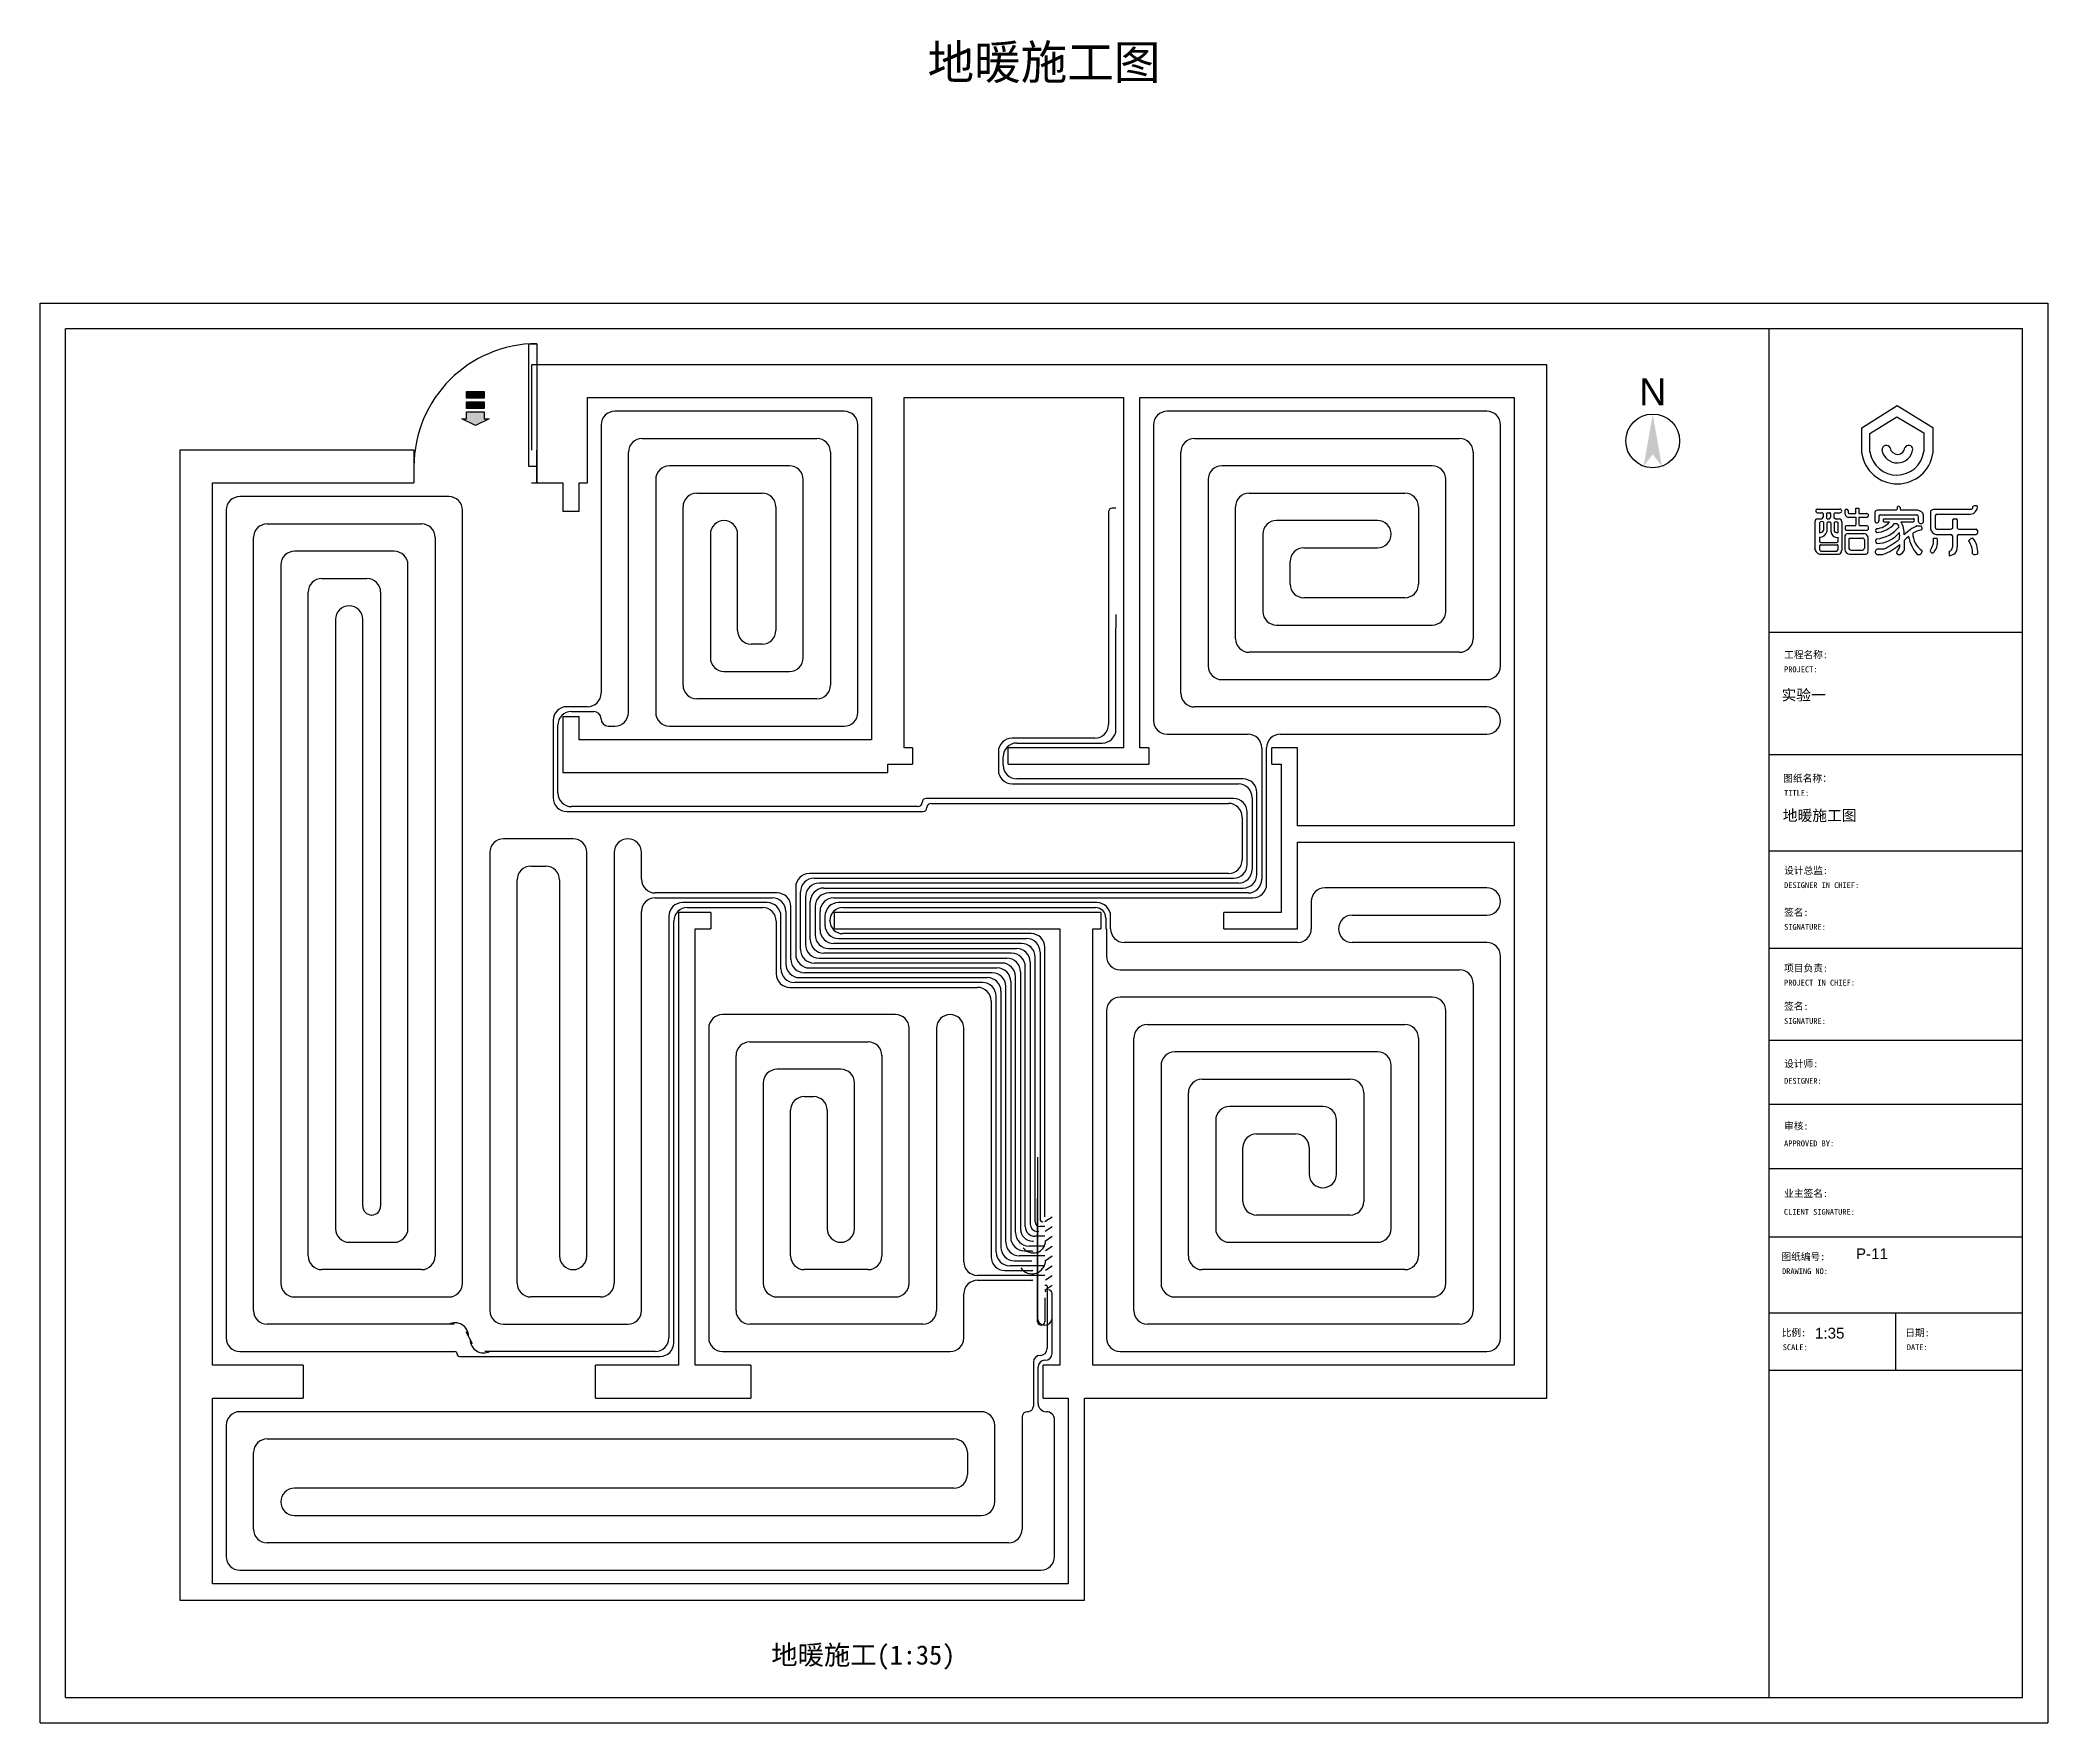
# Model space of a CAD drawing. Header units: inches. Extents: x 0 to 14700, y -14718 to -2397.
import ezdxf

# ---------------------------------------------------------------- set-up
doc = ezdxf.new("R2010")
doc.units = ezdxf.units.IN
doc.header["$MEASUREMENT"] = 0
for name, color, linetype in [('A2-建筑墙体', 255, 'Continuous'), ('P4-门窗', 60, 'Continuous'), ('P9-符号标注', 1, 'Continuous'), ('图框', 4, 'Continuous'), ('地暖管', 7, 'Continuous')]:
    doc.layers.add(name, color=color, linetype=linetype)
doc.styles.add('1dac53a31aeba2370b97106346818e54', font='', dxfattribs={"height": 43.198381})
doc.styles.add('1f488f4b2ef1b152d32ed8bb140b4ed1', font='', dxfattribs={"height": 43.198381})
doc.styles.add('2ee4a1918873d97d1977456be36b2fac', font='', dxfattribs={"height": 52.798021})
doc.styles.add('58c27925b294fd0c30aaffbcf10887a5', font='', dxfattribs={"height": 52.798021})
doc.styles.add('5d7050954b2bbd82e94d75c8334c1a07', font='', dxfattribs={"height": 52.798021})
doc.styles.add('6cdbe4c37f334f9b3f18b74c6616af9b', font='', dxfattribs={"height": 43.198381})
doc.styles.add('871ba157db02772189435026d6a1f12a', font='', dxfattribs={"height": 52.798021})
doc.styles.add('b55c54cd7af753c58a5ed410a0ddc4e6', font='', dxfattribs={"height": 43.198381})
doc.styles.add('DEFAULT_COMPASS_TEXT_STYLE13.239135297263294', font='', dxfattribs={"height": 198.587029})
doc.styles.add('eec79cf32286c9bcb9e9a0388136559f', font='', dxfattribs={"height": 43.198381})
doc.styles.add('fecaf8cb5bb26a9b40f5bfd342b1b301', font='', dxfattribs={"height": 52.798021})
doc.styles.add('LAYER_TEXT_STYLE_YELLOW_176.5260026097835_ZH', font='', dxfattribs={"height": 176.526003})
doc.styles.add('LAYER_TEXT_STYLE_YELLOW_350_ZH', font='', dxfattribs={"height": 312.5})
doc.styles.add('macro_bim_design_name_ZH', font='', dxfattribs={"height": 80.1})
doc.styles.add('macro_bim_page_name_ZH', font='', dxfattribs={"height": 80.1})
doc.styles.add('macro_bim_page_number', font='', dxfattribs={"height": 80.1})
doc.styles.add('macro_bim_view_ratio', font='', dxfattribs={"height": 80.1})
doc.styles.get('1dac53a31aeba2370b97106346818e54').set_extended_font_data('SimSun')
doc.styles.get('1f488f4b2ef1b152d32ed8bb140b4ed1').set_extended_font_data('SimSun')
doc.styles.get('2ee4a1918873d97d1977456be36b2fac').set_extended_font_data('SimSun')
doc.styles.get('58c27925b294fd0c30aaffbcf10887a5').set_extended_font_data('SimSun')
doc.styles.get('5d7050954b2bbd82e94d75c8334c1a07').set_extended_font_data('SimSun')
doc.styles.get('6cdbe4c37f334f9b3f18b74c6616af9b').set_extended_font_data('SimSun')
doc.styles.get('871ba157db02772189435026d6a1f12a').set_extended_font_data('SimSun')
doc.styles.get('b55c54cd7af753c58a5ed410a0ddc4e6').set_extended_font_data('SimSun')
doc.styles.get('DEFAULT_COMPASS_TEXT_STYLE13.239135297263294').set_extended_font_data('Arial')
doc.styles.get('eec79cf32286c9bcb9e9a0388136559f').set_extended_font_data('SimSun')
doc.styles.get('fecaf8cb5bb26a9b40f5bfd342b1b301').set_extended_font_data('SimSun')
doc.styles.get('LAYER_TEXT_STYLE_YELLOW_176.5260026097835_ZH').set_extended_font_data('SimSun')
doc.styles.get('LAYER_TEXT_STYLE_YELLOW_350_ZH').set_extended_font_data('SimSun')
doc.styles.get('macro_bim_design_name_ZH').set_extended_font_data('SimSun')
doc.styles.get('macro_bim_page_name_ZH').set_extended_font_data('SimSun')
doc.styles.get('macro_bim_page_number').set_extended_font_data('Arial')
doc.styles.get('macro_bim_view_ratio').set_extended_font_data('Arial')

# ---------------------------------------------------------------- blocks, each defined once
blk = doc.blocks.new('1017054')
at = {"layer": '图框', "linetype": 'Continuous'}
for p, q in [((1, -8420), (11879, -8420)), ((1, -16820), (1, -8420)), ((11879, -8420), (11879, -16820)), ((151, -16670), (151, -8570)), ((155, -8570), (11729, -8570)), ((10229, -8570), (10229, -16670)), ((11729, -16670), (11729, -8570)), ((10779, -9158), (10989, -9025)), ((10989, -9025), (11200, -9155)), ((10827, -9191), (10986, -9092)), ((10986, -9092), (11146, -9187)), ((10779, -9309), (10779, -9158)), ((10827, -9301), (10827, -9191)), ((11146, -9187), (11146, -9299)), ((11200, -9155), (11200, -9308)), ((10500, -9714), (10500, -9871)), ((10516, -9638), (10649, -9638)), ((10516, -9695), (10540, -9695)), ((10517, -9660), (10543, -9660)), ((10529, -9718), (10529, -9778)), ((10550, -9667), (10550, -9686)), ((10553, -9718), (10553, -9765)), ((10569, -9667), (10569, -9686)), ((10572, -9722), (10572, -9772)), ((10578, -9660), (10588, -9660)), ((10578, -9695), (10588, -9695)), ((10578, -9714), (10588, -9714)), ((10594, -9667), (10594, -9686)), ((10596, -9722), (10596, -9772)), ((10614, -9667), (10614, -9686)), ((10615, -9718), (10615, -9765)), ((10622, -9695), (10645, -9695)), ((10623, -9660), (10648, -9660)), ((10638, -9718), (10638, -9778)), ((10660, -9714), (10660, -9884)), ((10679, -9647), (10679, -9668)), ((10687, -9736), (10739, -9736)), ((10699, -9646), (10699, -9660)), ((10704, -9664), (10744, -9664)), ((10704, -9686), (10744, -9686)), ((10744, -9664), (10744, -9632)), ((10744, -9632), (10761, -9632)), ((10744, -9686), (10744, -9730)), ((10761, -9632), (10761, -9664)), ((10761, -9664), (10809, -9664)), ((10761, -9686), (10810, -9686)), ((10761, -9686), (10761, -9730)), ((10766, -9736), (10809, -9736)), ((10816, -9669), (10816, -9681)), ((10855, -9658), (10855, -9708)), ((10979, -9645), (10872, -9645)), ((10880, -9679), (10880, -9707)), ((10887, -9672), (11105, -9672)), ((10910, -9714), (10943, -9714)), ((10912, -9695), (11084, -9695)), ((10973, -9723), (10986, -9723)), ((10988, -9626), (10988, -9639)), ((11005, -9626), (11005, -9639)), ((11108, -9645), (11010, -9645)), ((11012, -9714), (11084, -9714)), ((11108, -9737), (11127, -9737)), ((11113, -9683), (11113, -9713)), ((11144, -9714), (11144, -9674)), ((11186, -9651), (11186, -9756)), ((11424, -9641), (11208, -9641)), ((11213, -9678), (11213, -9749)), ((11223, -9668), (11422, -9668)), ((11315, -9706), (11315, -9752)), ((11323, -9695), (11339, -9695)), ((11344, -9706), (11344, -9752)), ((10529, -9804), (10529, -9831)), ((10529, -9854), (10529, -9877)), ((10536, -9849), (10633, -9849)), ((10537, -9835), (10630, -9835)), ((10638, -9804), (10638, -9831)), ((10638, -9854), (10638, -9877)), ((10678, -9796), (10678, -9878)), ((10680, -9743), (10680, -9758)), ((10687, -9763), (10812, -9763)), ((10699, -9783), (10790, -9783)), ((10702, -9821), (10702, -9867)), ((10706, -9810), (10783, -9810)), ((10795, -9820), (10795, -9869)), ((10815, -9806), (10815, -9888)), ((10817, -9743), (10817, -9758)), ((11031, -9877), (11031, -9823)), ((11204, -9810), (11225, -9810)), ((11218, -9788), (11305, -9788)), ((11223, -9757), (11304, -9757)), ((11316, -9797), (11316, -9864)), ((11344, -9796), (11344, -9862)), ((11352, -9788), (11455, -9788)), ((11354, -9757), (11454, -9757)), ((11463, -9764), (11463, -9780)), ((10528, -9905), (10644, -9905)), ((10541, -9887), (10630, -9887)), ((10704, -9905), (10802, -9905)), ((10716, -9882), (10780, -9882)), ((10867, -9906), (10905, -9906)), ((10907, -9875), (10869, -9875)), ((11295, -9888), (11295, -9913)), ((11729, -10368), (10229, -10368)), ((10229, -11091), (11729, -11091)), ((10229, -11660), (11729, -11660)), ((10229, -12237), (11729, -12237)), ((10229, -12781), (11729, -12781)), ((10229, -13160), (11729, -13160)), ((10229, -13539), (11729, -13539)), ((10229, -13944), (11729, -13944)), ((10229, -14394), (11729, -14394)), ((10979, -14394), (10979, -14734)), ((10229, -14734), (11729, -14734)), ((151, -16670), (11729, -16670)), ((1, -16820), (11879, -16820))]:
    blk.add_line(p, q, dxfattribs=at)
for centre, radius, start, end in [((10924, -9287), 25.6, 25.4217, 181.4755), ((11056, -9287), 25.6, 10.3302, 146.5496), ((10989, -9276), 213, 189.0633, 351.2254), ((10986, -9276), 161, 188.6788, 352.0826), ((10989, -9272), 92.6, 189.9871, 353.3239), ((10990, -9270), 44.2, 187.8755, 356.2645), ((10996, -9632), 10.4, 34.3448, 145.6552), ((11450, -9643), 24.2, 56.3684, 123.6316), ((10523, -9717), 22.9, 105.8398, 172.9577), ((10517, -9649), 10.8, 94.3178, 273.3504), ((10542, -9727), 14.9, 39.0145, 144.5069), ((10540, -9684), 11, 269.1434, 346.8272), ((10544, -9667), 6.82, 357.9813, 95.3251), ((10578, -9669), 9.33, 88.0429, 167.3039), ((10577, -9687), 8.15, 177.1117, 278.9893), ((10580, -9722), 7.97, 102.506, 178.9752), ((10588, -9666), 6.14, 349.2425, 85.6662), ((10585, -9686), 9.14, 292.9891, 0.3126), ((10589, -9722), 7.62, 359.8645, 92.4738), ((10622, -9669), 9.02, 87.0265, 167.2982), ((10622, -9686), 8.43, 179.7737, 268.0035), ((10626, -9734), 19.5, 51.8261, 124.5623), ((10641, -9714), 19.4, 359.2366, 77.7973), ((10649, -9649), 10.8, 266.6496, 85.6822), ((10689, -9649), 10.2, 18.3262, 167.8205), ((10703, -9662), 24.4, 195.3683, 273.7092), ((10688, -9744), 7.75, 97.023, 172.3878), ((10704, -9659), 5.04, 186.1129, 278.4123), ((10737, -9730), 7.12, 288.7577, 357.8254), ((10769, -9729), 8.1, 189.8664, 250.4176), ((10809, -9672), 7.85, 27.0659, 91.1627), ((10809, -9745), 8.27, 9.8926, 92.8722), ((10809, -9677), 8.28, 276.5681, 337.7041), ((10874, -9664), 19.8, 96.6007, 160.3597), ((10868, -9707), 12.5, 186.187, 2.5361), ((10858, -9629), 148, 272.3026, 320.7721), ((10859, -9647), 107, 273.9524, 321.1287), ((10888, -9680), 7.63, 91.6309, 173.2415), ((10916, -9705), 10.9, 111.6127, 237.2128), ((10979, -9635), 9.89, 268.8742, 333.4444), ((10966, -9751), 34.4, 15.3673, 54.4676), ((11012, -9638), 6.85, 190.6555, 259.3445), ((10883, -9785), 147, 357.8846, 28.7671), ((11214, -9974), 260, 114.3082, 135.1267), ((11080, -9704), 10.3, 291.0497, 70.1958), ((11103, -9683), 10.8, 0.021, 77.2986), ((11106, -9684), 39.2, 14.2994, 86.0895), ((11129, -9707), 16.8, 203.5785, 334.051), ((11120, -9751), 16, 317.397, 62.1117), ((11208, -9670), 29.1, 89.0621, 139.2711), ((11227, -9682), 14.7, 105.192, 161.4386), ((11330, -9708), 15.5, 118.117, 170.1296), ((11328, -9706), 16.6, 2.4315, 45.3302), ((11418, -9623), 45.4, 276.043, 0.6561), ((11418, -9624), 18, 287.8972, 5.2615), ((10530, -9752), 26.2, 268.286, 331.4678), ((10530, -9761), 43.2, 268.7071, 344.9622), ((10536, -9826), 8.72, 215.6619, 274.0552), ((10536, -9856), 6.59, 88.4624, 161.4065), ((10632, -9770), 35.4, 184.5653, 280.0218), ((10634, -9757), 21, 199.7556, 279.2299), ((10630, -9824), 10.9, 272.4689, 318.043), ((10633, -9854), 4.23, 356.5833, 90.1358), ((10701, -9809), 26.4, 95.4692, 150.4293), ((10688, -9755), 8.21, 201.5589, 265.2478), ((10722, -9822), 20.2, 142.4892, 177.2382), ((10782, -9823), 13.4, 15.3429, 86.4694), ((10789, -9809), 26.9, 7.3153, 87.9697), ((10811, -9757), 6.48, 276.5205, 350.2473), ((10875, -9827), 15.7, 123.3782, 235.8729), ((10875, -9766), 14.8, 121.8392, 226.6122), ((10846, -9620), 196, 275.8575, 321.3412), ((10867, -9669), 172, 269.6552, 321.4289), ((10796, -9609), 316, 290.1177, 311.0182), ((10725, -9487), 429, 295.1849, 310.2737), ((10953, -9851), 51.1, 311.4031, 3.379), ((10884, -9798), 119, 352.3038, 10.7649), ((11272, -10064), 341, 129.226, 134.9163), ((11284, -9757), 232, 190.7057, 220.3029), ((11194, -9786), 113, 177.3231, 238.5217), ((11148, -9881), 120, 98.1899, 123.8383), ((11091, -9818), 113, 325.9002, 3.9769), ((11224, -9749), 39, 189.9894, 261.0429), ((11127, -9832), 100, 323.8129, 12.8), ((11224, -9746), 11.1, 197.063, 266.0296), ((11302, -9738), 18.3, 274.9534, 313.251), ((11302, -9803), 15.2, 23.1977, 79.7655), ((11355, -9744), 13.1, 218.8604, 269.4316), ((11354, -9798), 10.2, 98.9535, 172.6014), ((11438, -9839), 29.6, 93.6778, 159.4525), ((11345, -9889), 89.2, 351.6279, 42.5776), ((11332, -9893), 133, 356.0858, 38.6706), ((11454, -9767), 9.65, 16.3888, 84.9004), ((11455, -9780), 7.71, 266.9322, 356.9554), ((10539, -9867), 39.5, 184.5461, 253.5877), ((10540, -9876), 11, 182.8788, 273.3527), ((10627, -9877), 10.5, 284.461, 1.1456), ((10638, -9884), 21.7, 284.7041, 359.8653), ((10711, -9872), 33.9, 190.6832, 257.6799), ((10719, -9865), 17.5, 186.4435, 257.5309), ((10778, -9865), 17, 275.0012, 347.3706), ((10799, -9889), 16.7, 280.6915, 1.9889), ((10876, -9891), 17.6, 113.2664, 240.4321), ((10998, -9895), 13, 153.4314, 282.6999), ((10987, -9864), 46.1, 288.0126, 343.6602), ((11115, -9887), 20.9, 247.696, 13.0599), ((11197, -9885), 12.7, 161.6014, 329.0657), ((11296, -9865), 47.6, 268.3218, 3.7575), ((11290, -9862), 26.5, 281.0456, 355.655), ((11449, -9875), 31.9, 240.085, 300.5245)]:
    blk.add_arc(centre, radius, start, end, dxfattribs=at)
at = {"layer": '图框', "color": 255, "attachment_point": 1, "line_spacing_factor": 0.8}
for s, insert, char_height, style in [('工程名称:', (10319, -10479), 42.2, '871ba157db02772189435026d6a1f12a'), ('PROJECT:', (10319, -10569), 34.6, '1f488f4b2ef1b152d32ed8bb140b4ed1'), ('图纸名称：', (10314, -11210), 42.2, '58c27925b294fd0c30aaffbcf10887a5'), ('TITLE:', (10319, -11300), 34.6, '1f488f4b2ef1b152d32ed8bb140b4ed1'), ('设计总监:', (10319, -11755), 42.2, '5d7050954b2bbd82e94d75c8334c1a07'), ('DESIGNER IN CHIEF:', (10319, -11846), 34.56, '6cdbe4c37f334f9b3f18b74c6616af9b'), ('签名:', (10319, -12003), 42.2, '5d7050954b2bbd82e94d75c8334c1a07'), ('SIGNATURE:', (10319, -12093), 34.6, '6cdbe4c37f334f9b3f18b74c6616af9b'), ('项目负责:', (10319, -12333), 42.2, '5d7050954b2bbd82e94d75c8334c1a07'), ('PROJECT IN CHIEF:', (10319, -12423), 34.56, 'b55c54cd7af753c58a5ed410a0ddc4e6'), ('签名:', (10319, -12559), 42.2, '2ee4a1918873d97d1977456be36b2fac'), ('SIGNATURE:', (10319, -12650), 34.6, '6cdbe4c37f334f9b3f18b74c6616af9b'), ('设计师:', (10319, -12899), 42.2, '2ee4a1918873d97d1977456be36b2fac'), ('DESIGNER:', (10319, -13004), 34.6, '6cdbe4c37f334f9b3f18b74c6616af9b'), ('审核:', (10319, -13267), 42.2, '2ee4a1918873d97d1977456be36b2fac'), ('APPROVED BY:', (10319, -13374), 34.56, 'eec79cf32286c9bcb9e9a0388136559f'), ('业主签名:', (10319, -13666), 42.2, 'fecaf8cb5bb26a9b40f5bfd342b1b301'), ('CLIENT SIGNATURE:', (10318, -13779), 34.56, '6cdbe4c37f334f9b3f18b74c6616af9b'), ('图纸编号:', (10303, -14040), 42.2, '2ee4a1918873d97d1977456be36b2fac'), ('DRAWING NO:', (10307, -14130), 34.56, '1dac53a31aeba2370b97106346818e54'), ('比例:', (10305, -14490), 42.2, '2ee4a1918873d97d1977456be36b2fac'), ('日期:', (11036, -14490), 42.2, '2ee4a1918873d97d1977456be36b2fac'), ('SCALE:', (10311, -14580), 34.6, '1f488f4b2ef1b152d32ed8bb140b4ed1'), ('DATE:', (11045, -14580), 34.6, '1f488f4b2ef1b152d32ed8bb140b4ed1')]:
    blk.add_mtext(s, dxfattribs=dict(at, insert=insert, char_height=char_height, style=style))
blk = doc.blocks.new('Symbol(Marker)519757c1fbb4-a4cf-4831-a72d-93f189e94fbf')
at = {"layer": 'P9-符号标注'}
for points in [[(-2905, 4200), (-2905, 4250), (-2775, 4250), (-2775, 4200)], [(-2905, 4125), (-2905, 4175), (-2775, 4175), (-2775, 4125)], [(-2840, 4000), (-2940, 4050), (-2905, 4050), (-2905, 4100), (-2775, 4100), (-2775, 4050), (-2740, 4050)]]:
    blk.add_hatch(color=1, dxfattribs=at).paths.add_polyline_path(points, flags=0)
at = {"layer": 'P9-符号标注', "color": 1, "linetype": 'Continuous'}
for p, q in [((-2905, 4200), (-2905, 4250)), ((-2905, 4250), (-2775, 4250)), ((-2775, 4200), (-2905, 4200)), ((-2905, 4125), (-2905, 4175)), ((-2905, 4175), (-2775, 4175)), ((-2775, 4125), (-2905, 4125)), ((-2775, 4250), (-2775, 4200)), ((-2775, 4175), (-2775, 4125)), ((-2840, 4000), (-2940, 4050)), ((-2940, 4050), (-2905, 4050)), ((-2905, 4050), (-2905, 4100)), ((-2905, 4100), (-2775, 4100)), ((-2740, 4050), (-2840, 4000)), ((-2775, 4100), (-2775, 4050)), ((-2775, 4050), (-2740, 4050))]:
    blk.add_line(p, q, dxfattribs=at)

msp = doc.modelspace()

# ---------------------------------------------------------------- hatches: boundary and pattern name
at = {"layer": 'P9-符号标注'}
msp.add_hatch(color=0, dxfattribs=at).paths.add_polyline_path([(11807, -5430), (11740, -5516), (11807, -5135), (11874, -5516)], flags=0)

# ---------------------------------------------------------------- linework, layer by layer
at = {"layer": 'A2-建筑墙体', "color": 255, "linetype": 'Continuous'}
for p, q in [((4007, -4774), (3597, -4774)), ((3597, -4774), (3597, -5399)), ((11032, -4774), (4007, -4774)), ((11032, -5014), (11032, -4774)), ((4007, -5639), (4007, -5014)), ((4007, -5014), (6087, -5014)), ((6087, -5014), (6087, -7519)), ((6327, -5014), (7932, -5014)), ((6327, -7579), (6327, -5014)), ((7932, -5014), (7932, -7579)), ((8052, -5014), (10792, -5014)), ((8052, -7579), (8052, -5014)), ((10792, -5014), (10792, -8149)), ((11032, -12099), (11032, -5014)), ((1262, -5399), (1022, -5399)), ((1022, -5399), (1022, -13819)), ((2737, -5399), (1262, -5399)), ((2737, -5399), (2737, -5639)), ((2737, -5399), (2737, -5639)), ((3637, -5639), (3637, -5399)), ((1262, -12099), (1262, -5639)), ((1262, -5639), (2737, -5639)), ((3597, -5639), (3827, -5639)), ((3827, -5639), (3827, -5848)), ((3947, -5639), (4007, -5639)), ((3947, -5848), (3947, -5639)), ((3947, -5848), (3827, -5848)), ((3947, -5848), (3827, -5848)), ((3827, -7348), (3827, -7519)), ((3827, -7348), (3947, -7348)), ((3827, -7348), (3947, -7348)), ((3947, -7519), (3947, -7348)), ((3827, -7519), (3827, -7759)), ((6087, -7519), (3947, -7519)), ((6387, -7579), (6327, -7579)), ((6387, -7579), (6387, -7699)), ((6387, -7579), (6387, -7699)), ((7932, -7579), (7087, -7579)), ((7087, -7699), (7087, -7579)), ((7087, -7699), (7087, -7579)), ((8117, -7579), (8052, -7579)), ((8117, -7579), (8117, -7699)), ((8117, -7579), (8117, -7699)), ((9207, -7579), (9017, -7579)), ((9017, -7699), (9017, -7579)), ((9017, -7699), (9017, -7579)), ((9207, -7699), (9207, -7579)), ((3827, -7759), (6207, -7759)), ((6207, -7759), (6207, -7699)), ((6207, -7699), (6387, -7699)), ((7087, -7699), (8117, -7699)), ((9017, -7699), (9087, -7699)), ((9087, -7699), (9087, -8784)), ((9207, -8149), (9207, -7699)), ((10792, -8149), (9207, -8149)), ((9207, -8904), (9207, -8269)), ((9207, -8269), (10792, -8269)), ((10792, -8269), (10792, -12099)), ((4910, -8784), (4675, -8784)), ((4675, -8784), (4675, -8904)), ((4910, -8784), (4910, -8904)), ((4910, -8784), (4910, -8904)), ((7767, -8784), (5817, -8784)), ((5817, -8904), (5817, -8784)), ((5817, -8904), (5817, -8784)), ((7767, -8784), (7767, -8904)), ((7767, -8784), (7767, -8904)), ((9087, -8784), (8667, -8784)), ((8667, -8904), (8667, -8784)), ((8667, -8904), (8667, -8784)), ((4675, -8904), (4675, -12099)), ((4795, -8904), (4910, -8904)), ((4795, -12099), (4795, -8904)), ((5817, -8904), (7467, -8904)), ((7467, -8904), (7467, -12099)), ((7707, -12099), (7707, -8904)), ((7707, -8904), (7767, -8904)), ((8667, -8904), (9087, -8904)), ((9087, -8904), (9207, -8904)), ((1925, -12099), (1262, -12099)), ((1925, -12099), (1925, -12339)), ((1925, -12099), (1925, -12339)), ((4675, -12099), (4065, -12099)), ((4065, -12339), (4065, -12099)), ((4065, -12339), (4065, -12099)), ((5203, -12099), (4795, -12099)), ((5203, -12099), (5203, -12339)), ((5203, -12099), (5203, -12339)), ((7467, -12099), (7343, -12099)), ((7343, -12339), (7343, -12099)), ((7343, -12339), (7343, -12099)), ((10792, -12099), (7707, -12099)), ((11032, -12339), (11032, -12099)), ((1262, -13699), (1262, -12339)), ((1262, -12339), (1925, -12339)), ((4065, -12339), (5203, -12339)), ((7343, -12339), (7527, -12339)), ((7527, -12339), (7527, -13699)), ((7647, -12339), (11032, -12339)), ((7647, -13699), (7647, -12339)), ((7527, -13699), (1262, -13699)), ((7647, -13819), (7647, -13699)), ((1022, -13819), (1262, -13819)), ((1262, -13819), (7647, -13819))]:
    msp.add_line(p, q, dxfattribs=at)
at = {"layer": 'P4-门窗', "color": 60, "linetype": 'Continuous'}
for p, q in [((3577, -5519), (3577, -4619)), ((3577, -4619), (3637, -4619)), ((3637, -4619), (3637, -5519)), ((2737, -5399), (2737, -5639)), ((3637, -5399), (3637, -5639)), ((3637, -5519), (3577, -5519))]:
    msp.add_line(p, q, dxfattribs=at)
msp.add_arc((3637, -5519), 900, 90, 180, dxfattribs=at)
at = {"layer": 'P9-符号标注', "color": 0, "linetype": 'Continuous'}
msp.add_circle((11807, -5331), 197, dxfattribs=at)
at = {"layer": '地暖管', "color": 242, "linetype": 'Continuous', "true_color": 0xbd002e}
for p, q in [((5887, -5114), (4207, -5114)), ((10592, -5114), (8252, -5114)), ((4107, -5214), (4107, -7177)), ((5987, -7319), (5987, -5214)), ((8152, -5214), (8152, -7379)), ((10692, -6979), (10692, -5214)), ((4307, -7319), (4307, -5414)), ((4407, -5314), (5687, -5314)), ((5787, -5414), (5787, -7119)), ((8352, -7179), (8352, -5414)), ((8452, -5314), (10392, -5314)), ((10492, -5414), (10492, -6779)), ((5487, -5514), (4607, -5514)), ((10192, -5514), (8652, -5514)), ((4507, -5614), (4507, -7319)), ((4807, -5714), (5287, -5714)), ((5587, -6919), (5587, -5614)), ((8552, -5614), (8552, -6979)), ((8852, -5714), (9992, -5714)), ((10292, -6579), (10292, -5614)), ((1362, -5839), (1362, -11899)), ((2993, -5739), (1462, -5739)), ((3093, -11499), (3093, -5839)), ((4707, -7119), (4707, -5814)), ((5387, -5814), (5387, -6719)), ((7822, -5850), (7822, -7407)), ((7850, -5823), (7849, -5823)), ((7877, -5823), (7850, -5823)), ((8752, -6779), (8752, -5814)), ((10092, -5814), (10092, -6379)), ((1662, -5939), (2793, -5939)), ((4907, -6014), (4907, -6919)), ((5107, -6719), (5107, -6014)), ((8952, -6014), (8952, -6579)), ((9792, -5914), (9052, -5914)), ((1562, -11699), (1562, -6039)), ((2593, -6139), (1862, -6139)), ((2893, -6039), (2893, -11299)), ((9252, -6114), (9792, -6114)), ((1762, -6239), (1762, -11499)), ((2693, -11099), (2693, -6239)), ((9152, -6379), (9152, -6214)), ((1962, -11299), (1962, -6439)), ((2062, -6339), (2393, -6339)), ((2493, -6439), (2493, -10934)), ((7877, -6603), (7877, -6703)), ((9992, -6479), (9252, -6479)), ((2162, -6639), (2162, -11099)), ((2362, -10934), (2362, -6639)), ((7877, -7443), (7877, -6703)), ((9052, -6679), (10192, -6679)), ((5287, -6819), (5207, -6819)), ((10392, -6879), (8852, -6879)), ((5007, -7019), (5487, -7019)), ((8652, -7079), (10592, -7079)), ((4007, -7277), (3856, -7277)), ((3891, -7312), (4054, -7312)), ((5687, -7219), (4807, -7219)), ((10592, -7279), (8452, -7279)), ((3756, -7377), (3756, -7945)), ((3791, -7909), (3791, -7412)), ((4107, -7365), (4107, -7366)), ((4160, -7419), (4207, -7419)), ((4607, -7419), (5887, -7419)), ((8252, -7479), (8844, -7479)), ((9080, -7479), (10592, -7479)), ((7016, -7607), (7016, -7742)), ((7051, -7706), (7051, -7643)), ((7722, -7507), (7116, -7507)), ((7151, -7543), (7777, -7543)), ((8944, -7579), (8944, -8541)), ((8980, -8576), (8980, -7579)), ((7116, -7842), (8773, -7842)), ((8808, -7806), (7151, -7806)), ((8908, -8505), (8908, -7906)), ((3856, -8045), (6463, -8045)), ((6427, -8009), (3891, -8009)), ((8737, -7949), (6487, -7949)), ((6523, -7985), (8701, -7985)), ((8801, -8085), (8801, -8398)), ((8837, -8433), (8837, -8049)), ((8873, -7942), (8873, -8469)), ((3293, -8345), (3293, -11699)), ((3903, -8245), (3393, -8245)), ((4003, -11299), (4003, -8345)), ((4203, -8345), (4203, -11499)), ((4403, -8541), (4403, -8345)), ((3593, -8445), (3703, -8445)), ((8701, -8498), (5632, -8498)), ((3493, -11499), (3493, -8545)), ((3803, -8545), (3803, -11299)), ((5396, -8641), (4503, -8641)), ((5532, -8598), (5532, -9090)), ((5567, -9054), (5567, -8633)), ((5603, -8669), (5603, -9018)), ((5667, -8533), (8737, -8533)), ((8773, -8569), (5703, -8569)), ((5739, -8605), (8808, -8605)), ((8844, -8641), (5774, -8641)), ((10592, -8604), (9407, -8604)), ((4403, -11699), (4403, -8776)), ((4503, -8676), (5360, -8676)), ((4603, -8812), (4603, -11899)), ((5324, -8712), (4703, -8712)), ((4739, -8748), (5289, -8748)), ((5424, -9197), (5424, -8812)), ((5460, -8776), (5460, -9161)), ((5496, -9125), (5496, -8741)), ((5639, -8982), (5639, -8705)), ((5674, -8741), (5674, -8947)), ((5710, -8911), (5710, -8776)), ((5746, -8812), (5746, -8875)), ((5810, -8676), (8880, -8676)), ((7738, -8712), (5846, -8712)), ((5877, -8748), (7726, -8748)), ((7838, -8904), (7838, -8812)), ((9307, -8704), (9307, -8904)), ((9607, -8804), (10592, -8804)), ((4639, -11934), (4639, -8848)), ((5389, -8848), (5389, -9232)), ((5782, -8844), (5782, -8843)), ((7256, -8939), (5877, -8939)), ((7803, -8825), (7803, -8902)), ((7805, -8904), (7805, -8904)), ((7807, -8906), (7807, -9104)), ((7113, -9082), (5739, -9082)), ((5774, -9047), (7149, -9047)), ((7185, -9011), (5810, -9011)), ((5846, -8975), (7221, -8975)), ((7285, -11049), (7285, -9111)), ((7321, -9075), (7321, -11031)), ((7356, -10912), (7356, -9039)), ((9207, -9004), (7938, -9004)), ((10592, -9004), (9607, -9004)), ((10692, -11899), (10692, -9104)), ((6971, -9225), (5596, -9225)), ((5632, -9190), (7006, -9190)), ((7042, -9154), (5667, -9154)), ((5703, -9118), (7078, -9118)), ((7142, -11127), (7142, -9254)), ((7178, -9218), (7178, -11102)), ((7213, -11084), (7213, -9182)), ((7249, -9147), (7249, -11066)), ((7907, -9204), (10392, -9204)), ((5489, -9332), (6863, -9332)), ((6899, -9297), (5524, -9297)), ((5560, -9261), (6935, -9261)), ((6999, -11270), (6999, -9397)), ((7035, -9361), (7035, -11234)), ((7071, -11198), (7071, -9325)), ((7106, -9290), (7106, -11162)), ((10192, -9404), (7907, -9404)), ((10492, -9304), (10492, -11699)), ((6263, -9532), (4995, -9532)), ((6963, -9432), (6963, -11305)), ((7807, -9504), (7807, -11899)), ((10292, -11499), (10292, -9504)), ((4895, -9632), (4895, -11899)), ((6363, -11499), (6363, -9632)), ((6563, -9632), (6563, -11699)), ((6763, -11341), (6763, -9632)), ((8107, -9604), (9992, -9604)), ((5095, -11699), (5095, -9832)), ((5195, -9732), (6063, -9732)), ((6163, -9832), (6163, -11299)), ((8007, -11699), (8007, -9704)), ((9792, -9804), (8307, -9804)), ((10092, -9704), (10092, -11299)), ((5863, -9932), (5395, -9932)), ((8207, -9904), (8207, -11499)), ((9892, -11099), (9892, -9904)), ((5295, -10032), (5295, -11499)), ((5595, -10132), (5663, -10132)), ((5963, -11099), (5963, -10032)), ((8407, -11299), (8407, -10104)), ((8507, -10004), (9592, -10004)), ((9692, -10104), (9692, -10899)), ((5495, -11299), (5495, -10232)), ((5763, -10232), (5763, -11099)), ((9392, -10204), (8707, -10204)), ((8607, -10304), (8607, -11099)), ((8907, -10404), (9192, -10404)), ((9492, -10699), (9492, -10304)), ((7303, -10576), (7303, -10676)), ((8807, -10899), (8807, -10504)), ((9292, -10504), (9292, -10699)), ((7303, -10676), (7303, -11754)), ((7303, -10779), (7303, -10879)), ((2428, -10999), (2427, -10999)), ((7303, -11780), (7303, -10879)), ((7356, -11012), (7356, -10912)), ((7357, -11047), (7409, -11012)), ((9592, -10999), (8907, -10999)), ((7285, -11155), (7284, -11155)), ((7356, -11155), (7285, -11155)), ((7302, -11119), (7306, -11119)), ((7321, -11084), (7320, -11084)), ((7356, -11084), (7321, -11084)), ((7338, -11048), (7340, -11048)), ((7359, -11118), (7409, -11084)), ((7361, -11188), (7409, -11155)), ((2262, -11199), (2593, -11199)), ((7256, -11298), (7171, -11298)), ((7206, -11262), (7261, -11262)), ((7256, -11227), (7242, -11227)), ((7356, -11227), (7256, -11227)), ((7356, -11298), (7256, -11298)), ((7267, -11191), (7272, -11191)), ((7361, -11259), (7409, -11227)), ((7361, -11331), (7409, -11298)), ((8707, -11199), (9792, -11199)), ((2793, -11399), (2062, -11399)), ((6063, -11399), (5595, -11399)), ((7256, -11441), (6863, -11441)), ((7063, -11405), (7261, -11405)), ((7256, -11370), (7099, -11370)), ((7135, -11334), (7261, -11334)), ((7356, -11370), (7256, -11370)), ((7356, -11441), (7256, -11441)), ((7361, -11402), (7409, -11370)), ((7361, -11473), (7409, -11441)), ((9992, -11399), (8507, -11399)), ((1862, -11599), (2993, -11599)), ((4103, -11599), (3593, -11599)), ((5395, -11599), (6263, -11599)), ((6763, -11899), (6763, -11577)), ((6863, -11477), (7261, -11477)), ((7356, -11513), (7364, -11513)), ((7356, -11606), (7356, -11780)), ((7358, -11547), (7409, -11513)), ((7364, -11513), (7365, -11513)), ((7373, -11521), (7373, -11977)), ((7383, -11548), (7384, -11548)), ((7409, -12013), (7409, -11574)), ((7409, -11754), (7409, -11606)), ((8307, -11599), (10192, -11599)), ((3031, -11799), (1662, -11799)), ((3165, -11943), (3120, -11854)), ((3393, -11799), (4303, -11799)), ((6463, -11799), (5195, -11799)), ((7330, -11806), (7329, -11806)), ((7355, -11806), (7357, -11806)), ((10392, -11799), (8107, -11799)), ((1462, -11999), (3036, -11999)), ((3053, -12016), (3053, -12017)), ((3070, -12034), (4539, -12034)), ((4503, -11999), (3255, -11999)), ((4995, -11999), (6663, -11999)), ((7323, -12027), (7322, -12027)), ((7907, -11999), (10592, -11999)), ((7272, -12077), (7272, -12398)), ((7307, -12380), (7307, -12113)), ((7357, -12063), (7359, -12063)), ((6889, -12439), (1462, -12439)), ((7189, -12480), (7189, -13299)), ((7231, -12439), (7230, -12439)), ((7368, -12439), (7366, -12439)), ((1362, -12539), (1362, -13499)), ((1662, -12639), (6689, -12639)), ((6989, -13099), (6989, -12539)), ((7427, -13499), (7427, -12498)), ((1562, -13299), (1562, -12739)), ((6789, -12739), (6789, -12899)), ((6689, -12999), (1862, -12999)), ((1862, -13199), (6889, -13199)), ((7089, -13399), (1662, -13399)), ((1462, -13599), (7327, -13599))]:
    msp.add_line(p, q, dxfattribs=at)
for centre, radius, start, end in [((4207, -5214), 100, 90, 180), ((5887, -5214), 100, 0, 90), ((8252, -5214), 100, 90, 180), ((10592, -5214), 100, 0, 90), ((4407, -5414), 100, 90, 180), ((5687, -5414), 100, 0, 90), ((8452, -5414), 100, 90, 180), ((10392, -5414), 100, 0, 90), ((4607, -5614), 100, 90, 180), ((5487, -5614), 100, 0, 90), ((8652, -5614), 100, 90, 180), ((10192, -5614), 100, 0, 90), ((4807, -5814), 100, 90, 180), ((5287, -5814), 100, 0, 90), ((8852, -5814), 100, 90, 180), ((9992, -5814), 100, 0, 90), ((1462, -5839), 100, 90, 180), ((2993, -5839), 100, 0, 90), ((7849, -5850), 27, 90, 180), ((1662, -6039), 100, 90, 180), ((2793, -6039), 100, 0, 90), ((5007, -6014), 100, 90, 180), ((5007, -6014), 100, 0, 90), ((9052, -6014), 100, 90, 180), ((9792, -6014), 100, 0, 90), ((9792, -6014), 100, 270, 0), ((1862, -6239), 100, 90, 180), ((2593, -6239), 100, 0, 90), ((9252, -6214), 100, 90, 180), ((2062, -6439), 100, 90, 180), ((2393, -6439), 100, 0, 90), ((9252, -6379), 100, 180, 270), ((9992, -6379), 100, 270, 0), ((2262, -6639), 100, 90, 180), ((2262, -6639), 100, 0, 90), ((9052, -6579), 100, 180, 270), ((10192, -6579), 100, 270, 0), ((5207, -6719), 100, 180, 270), ((5287, -6719), 100, 270, 0), ((8852, -6779), 100, 180, 270), ((10392, -6779), 100, 270, 0), ((5007, -6919), 100, 180, 270), ((5487, -6919), 100, 270, 0), ((8652, -6979), 100, 180, 270), ((10592, -6979), 100, 270, 0), ((4007, -7177), 100, 270, 0), ((4807, -7119), 100, 180, 270), ((5687, -7119), 100, 270, 0), ((8452, -7179), 100, 180, 270), ((3856, -7377), 100, 90, 180), ((3891, -7412), 100, 90, 180), ((4054, -7365), 53, 0, 90), ((4207, -7319), 100, 270, 0), ((4607, -7319), 100, 180, 270), ((5887, -7319), 100, 270, 0), ((10592, -7379), 100, 0, 90), ((4160, -7366), 53, 180, 270), ((7722, -7407), 100, 270, 0), ((7777, -7443), 100, 270, 0), ((8252, -7379), 100, 180, 270), ((8844, -7579), 100, 0, 90), ((9080, -7579), 100, 90, 180), ((10592, -7379), 100, 270, 0), ((7116, -7607), 100, 90, 180), ((7151, -7643), 100, 90, 180), ((7116, -7742), 100, 180, 270), ((7151, -7706), 100, 180, 270), ((3891, -7909), 100, 180, 270), ((8773, -7942), 100, 0, 90), ((8808, -7906), 100, 0, 90), ((3856, -7945), 100, 180, 270), ((6427, -7979), 30, 270, 0), ((6487, -7979), 30, 90, 180), ((6463, -8015), 30, 270, 0), ((6523, -8015), 30, 90, 180), ((8701, -8085), 100, 0, 90), ((8737, -8049), 100, 0, 90), ((3393, -8345), 100, 90, 180), ((3903, -8345), 100, 0, 90), ((4303, -8345), 100, 90, 180), ((4303, -8345), 100, 0, 90), ((3593, -8545), 100, 90, 180), ((3703, -8545), 100, 0, 90), ((5632, -8598), 100, 90, 180), ((8701, -8398), 100, 270, 0), ((8737, -8433), 100, 270, 0), ((8773, -8469), 100, 270, 0), ((8808, -8505), 100, 270, 0), ((4503, -8541), 100, 180, 270), ((5396, -8741), 100, 0, 90), ((5667, -8633), 100, 90, 180), ((5703, -8669), 100, 90, 180), ((5739, -8705), 100, 90, 180), ((5774, -8741), 100, 90, 180), ((8844, -8541), 100, 270, 0), ((8880, -8576), 100, 270, 0), ((9407, -8704), 100, 90, 180), ((10592, -8704), 100, 0, 90), ((4503, -8776), 100, 90, 180), ((4703, -8812), 100, 90, 180), ((4739, -8848), 100, 90, 180), ((5289, -8848), 100, 0, 90), ((5324, -8812), 100, 0, 90), ((5360, -8776), 100, 0, 90), ((5810, -8776), 100, 90, 180), ((5846, -8812), 100, 90, 180), ((5877, -8843), 95, 90, 180), ((7726, -8825), 77, 0, 90), ((7738, -8812), 100, 0, 90), ((9607, -8904), 100, 90, 180), ((10592, -8704), 100, 270, 0), ((5774, -8947), 100, 180, 270), ((5810, -8911), 100, 180, 270), ((5846, -8875), 100, 180, 270), ((5877, -8844), 95, 180, 270), ((7256, -9039), 100, 0, 90), ((7805, -8902), 2, 180, 270), ((7805, -8906), 2, 0, 90), ((7938, -8904), 100, 180, 270), ((9207, -8904), 100, 270, 0), ((9607, -8904), 100, 180, 270), ((5632, -9090), 100, 180, 270), ((5667, -9054), 100, 180, 270), ((5703, -9018), 100, 180, 270), ((5739, -8982), 100, 180, 270), ((7113, -9182), 100, 0, 90), ((7149, -9147), 100, 0, 90), ((7185, -9111), 100, 0, 90), ((7221, -9075), 100, 0, 90), ((7907, -9104), 100, 180, 270), ((10592, -9104), 100, 0, 90), ((5489, -9232), 100, 180, 270), ((5524, -9197), 100, 180, 270), ((5560, -9161), 100, 180, 270), ((5596, -9125), 100, 180, 270), ((6971, -9325), 100, 0, 90), ((7006, -9290), 100, 0, 90), ((7042, -9254), 100, 0, 90), ((7078, -9218), 100, 0, 90), ((10392, -9304), 100, 0, 90), ((6863, -9432), 100, 0, 90), ((6899, -9397), 100, 0, 90), ((6935, -9361), 100, 0, 90), ((7907, -9504), 100, 90, 180), ((10192, -9504), 100, 0, 90), ((4995, -9632), 100, 90, 180), ((6263, -9632), 100, 0, 90), ((6663, -9632), 100, 90, 180), ((6663, -9632), 100, 0, 90), ((8107, -9704), 100, 90, 180), ((9992, -9704), 100, 0, 90), ((5195, -9832), 100, 90, 180), ((6063, -9832), 100, 0, 90), ((8307, -9904), 100, 90, 180), ((9792, -9904), 100, 0, 90), ((5395, -10032), 100, 90, 180), ((5863, -10032), 100, 0, 90), ((5595, -10232), 100, 90, 180), ((5663, -10232), 100, 0, 90), ((8507, -10104), 100, 90, 180), ((9592, -10104), 100, 0, 90), ((8707, -10304), 100, 90, 180), ((9392, -10304), 100, 0, 90), ((8907, -10504), 100, 90, 180), ((9192, -10504), 100, 0, 90), ((9392, -10699), 100, 180, 270), ((9392, -10699), 100, 270, 0), ((2427, -10934), 65, 180, 270), ((2428, -10934), 65, 270, 0), ((8907, -10899), 100, 180, 270), ((9592, -10899), 100, 270, 0), ((2262, -11099), 100, 180, 270), ((2593, -11099), 100, 270, 0), ((5863, -11099), 100, 180, 270), ((5863, -11099), 100, 270, 0), ((7206, -11162), 100, 180, 270), ((7242, -11127), 100, 180, 270), ((7267, -11102), 89, 180, 270), ((7284, -11084), 71, 180, 270), ((7302, -11066), 53, 180, 270), ((7320, -11049), 35, 180, 270), ((7306, -11118), 3.29, 214.3066, 0), ((7338, -11031), 17, 180, 270), ((7340, -11047), 1.06, 214.3066, 0), ((8707, -11099), 100, 180, 270), ((9792, -11099), 100, 270, 0), ((2062, -11299), 100, 180, 270), ((2793, -11299), 100, 270, 0), ((3903, -11299), 100, 180, 270), ((3903, -11299), 100, 270, 0), ((5595, -11299), 100, 180, 270), ((6063, -11299), 100, 270, 0), ((7063, -11305), 100, 180, 270), ((7099, -11270), 100, 180, 270), ((7135, -11234), 100, 180, 270), ((7171, -11198), 100, 180, 270), ((7272, -11188), 89, 214.3066, 0), ((7262, -11259), 6.21, 214.3066, 0), ((8507, -11299), 100, 180, 270), ((9992, -11299), 100, 270, 0), ((6863, -11341), 100, 180, 270), ((7262, -11330), 100, 214.3066, 0), ((7262, -11402), 6.21, 214.3066, 0), ((1862, -11499), 100, 180, 270), ((2993, -11499), 100, 270, 0), ((3593, -11499), 100, 180, 270), ((4103, -11499), 100, 270, 0), ((5395, -11499), 100, 180, 270), ((6263, -11499), 100, 270, 0), ((6863, -11577), 100, 90, 180), ((7262, -11473), 6.21, 214.3066, 0), ((7384, -11547), 26, 180, 214.3066), ((7365, -11521), 8, 0, 90), ((7383, -11574), 26, 0, 90), ((8307, -11499), 100, 180, 270), ((10192, -11499), 100, 270, 0), ((1662, -11699), 100, 180, 270), ((3393, -11699), 100, 180, 270), ((4303, -11699), 100, 270, 0), ((5195, -11699), 100, 180, 270), ((6463, -11699), 100, 270, 0), ((7355, -11754), 52, 180, 270), ((7357, -11754), 52, 270, 0), ((8107, -11699), 100, 180, 270), ((10392, -11699), 100, 270, 0), ((1462, -11899), 100, 180, 270), ((3037, -11888), 100, 0, 116.5651), ((4503, -11899), 100, 270, 0), ((4995, -11899), 100, 180, 270), ((6663, -11899), 100, 270, 0), ((7329, -11780), 26, 180, 270), ((7330, -11780), 26, 270, 0), ((7907, -11899), 100, 180, 270), ((10592, -11899), 100, 270, 0), ((3036, -12016), 17, 0, 90), ((3070, -12017), 17, 180, 270), ((3248, -11909), 100, 180, 296.5651), ((4539, -11934), 100, 270, 0), ((7322, -12077), 50, 90, 180), ((7323, -11977), 50, 270, 0), ((7359, -12013), 50, 270, 0), ((7357, -12113), 50, 90, 180), ((1462, -12539), 100, 90, 180), ((6889, -12539), 100, 0, 90), ((7230, -12480), 41, 90, 180), ((7231, -12398), 41, 270, 0), ((7366, -12380), 59, 180, 270), ((7368, -12498), 59, 0, 90), ((1662, -12739), 100, 90, 180), ((6689, -12739), 100, 0, 90), ((6689, -12899), 100, 270, 0), ((1862, -13099), 100, 90, 180), ((1862, -13099), 100, 180, 270), ((6889, -13099), 100, 270, 0), ((1662, -13299), 100, 180, 270), ((7089, -13299), 100, 270, 0), ((1462, -13499), 100, 180, 270), ((7327, -13499), 100, 270, 0)]:
    msp.add_arc(centre, radius, start, end, dxfattribs=at)

# ---------------------------------------------------------------- block references
at = {"layer": 'P9-符号标注', "color": 7}
msp.add_blockref('Symbol(Marker)519757c1fbb4-a4cf-4831-a72d-93f189e94fbf', (6027, -9219), dxfattribs=at)
at = {"layer": '图框', "color": 7, "xscale": 1.237500071525574, "yscale": 1.237500071525574}
msp.add_blockref('1017054', (-1, 6097), dxfattribs=at)

# ---------------------------------------------------------------- texts
at = {"color": 2, "attachment_point": 5, "line_spacing_factor": 0.8}
for s, insert, char_height, style in [('地暖施工图^M^J', (7350, -2572), 250, 'LAYER_TEXT_STYLE_YELLOW_350_ZH'), ('地暖施工(1:35)', (6027, -14239), 141.2, 'LAYER_TEXT_STYLE_YELLOW_176.5260026097835_ZH')]:
    msp.add_mtext(s, dxfattribs=dict(at, insert=insert, char_height=char_height, style=style))
at = {"layer": 'P9-符号标注', "color": 7, "insert": (11807, -4971), "char_height": 197, "attachment_point": 5, "line_spacing_factor": 0.8, "style": 'DEFAULT_COMPASS_TEXT_STYLE13.239135297263294'}
msp.add_mtext('N', dxfattribs=at)
at = {"layer": '图框', "color": 7, "char_height": 79.3, "attachment_point": 1, "line_spacing_factor": 0.8}
for s, insert, style in [('实验一^M^J', (12750, -7152), 'macro_bim_design_name_ZH'), ('地暖施工图^M^J', (12759, -8034), 'macro_bim_page_name_ZH'), ('P-11^M^J', (13295, -11243), 'macro_bim_page_number'), ('1:35^M^J', (12995, -11825), 'macro_bim_view_ratio')]:
    msp.add_mtext(s, dxfattribs=dict(at, insert=insert, style=style))

doc.saveas('drawing.dxf')
